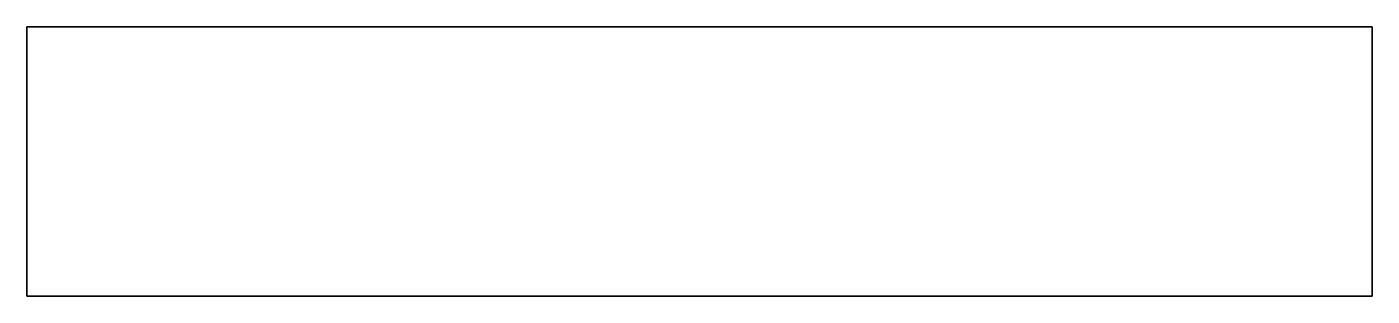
# Model space of a CAD drawing. Header units: inches. Extents: x -0.575 to 0.375, y -0.075 to 0.115.
import ezdxf

# ---------------------------------------------------------------- set-up
doc = ezdxf.new("R2010")
doc.units = ezdxf.units.IN
doc.layers.get('0').update_dxf_attribs({"linetype": 'CONTINUOUS'})

msp = doc.modelspace()

# ---------------------------------------------------------------- linework, layer by layer
for points in [[(0.375, 0.115), (0.375, -0.075), (-0.575, -0.075), (-0.575, 0.115)], [(0.375, 0.115), (-0.575, 0.115), (-0.575, -0.075), (0.375, -0.075)]]:
    msp.add_lwpolyline(points, close=True)

doc.saveas('drawing.dxf')
